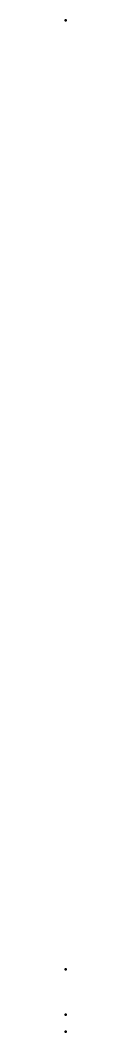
# Model space of a CAD drawing. Header units: inches. Extents: x 0 to 0, y -0.006 to 0.35.
import ezdxf

# ---------------------------------------------------------------- set-up
doc = ezdxf.new("R2010")
doc.units = ezdxf.units.IN
doc.header["$MEASUREMENT"] = 0
doc.layers.add('ConnectionPoints', color=7, linetype='Continuous', lineweight=50)

msp = doc.modelspace()

# ---------------------------------------------------------------- linework, layer by layer
at = {"layer": 'ConnectionPoints', "extrusion": (0, 1, 0)}
for p in [(0, 0.35), (0, 0.016), (0, 0), (0, -0.006), (0, -0.006), (0, -0.006)]:
    msp.add_point(p, dxfattribs=at)
at = {"layer": 'ConnectionPoints', "extrusion": (0, -1, -1.22465e-16)}
msp.add_point((0, 0.016), dxfattribs=at)

doc.saveas('drawing.dxf')
